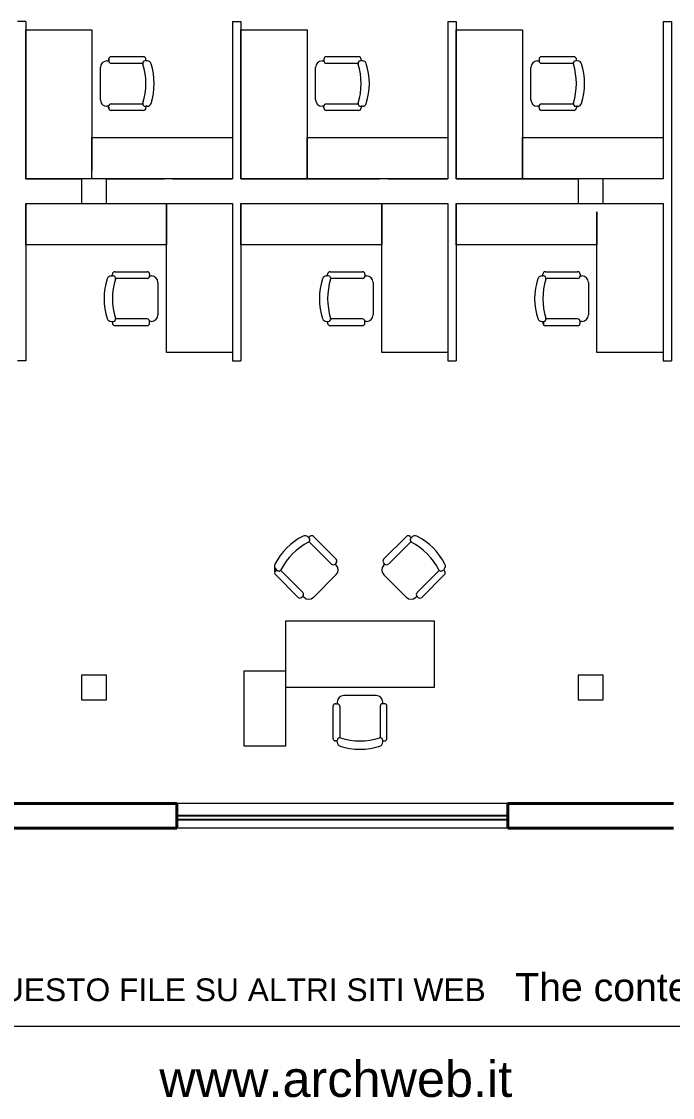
# Model space of a CAD drawing. Header units: millimetres. Extents: x 318.7 to 349.2, y 160.5 to 190.4.
# Drawn here: x 330.07 to 337.94, y 161.48 to 174.48 of the extents above; entities that cross this region are included whole.
import ezdxf

# ---------------------------------------------------------------- set-up
doc = ezdxf.new("R2010")
doc.units = ezdxf.units.MM
for name, color, linetype, lineweight in [('ARREDI attrezzature - furniture', 175, 'Continuous', 9), ('MURATURA sezioni - section wall', 7, 'Continuous', 40), ('PILASTRI struttura - structure', 7, 'Continuous', 13), ('PROIEZIONI finissime - fine lines', 251, 'Continuous', 9), ('www.archweb.it - All rights reserved', 2, 'Continuous', 5)]:
    doc.layers.add(name, color=color, linetype=linetype, lineweight=lineweight)
doc.layers.add('VETRATE sezioni - windows sections', color=171, linetype='Continuous', true_color=0x4d79ff)
doc.styles.get("Standard").update_dxf_attribs({"font": 'arial.ttf'})

msp = doc.modelspace()

# ---------------------------------------------------------------- linework, layer by layer
at = {"layer": 'ARREDI attrezzature - furniture'}
for p, q in [((330.125, 174.483), (330.025, 174.483)), ((330.125, 174.483), (330.025, 174.483)), ((330.125, 174.483), (330.125, 172.583)), ((330.125, 174.483), (330.125, 172.583)), ((332.625, 174.483), (332.625, 172.583)), ((332.625, 174.483), (332.725, 174.483)), ((332.625, 174.483), (332.625, 172.583)), ((332.625, 174.483), (332.725, 174.483)), ((332.725, 174.483), (332.725, 172.583)), ((332.725, 174.483), (332.725, 172.583)), ((335.225, 174.483), (335.225, 172.583)), ((335.225, 174.483), (335.325, 174.483)), ((335.225, 174.483), (335.225, 172.583)), ((335.225, 174.483), (335.325, 174.483)), ((335.325, 174.483), (335.325, 172.583)), ((335.325, 174.483), (335.325, 172.583)), ((337.825, 174.483), (337.825, 172.583)), ((337.825, 174.483), (337.925, 174.483)), ((337.825, 174.483), (337.825, 172.583)), ((337.825, 174.483), (337.925, 174.483)), ((337.925, 174.483), (337.925, 170.383)), ((330.125, 172.583), (330.125, 174.383)), ((330.125, 174.383), (330.925, 174.383)), ((330.125, 172.583), (330.125, 174.383)), ((330.125, 174.383), (330.925, 174.383)), ((330.925, 174.383), (330.925, 172.683)), ((330.925, 174.383), (330.925, 172.683)), ((332.725, 172.583), (332.725, 174.383)), ((332.725, 174.383), (333.525, 174.383)), ((332.725, 172.583), (332.725, 174.383)), ((332.725, 174.383), (333.525, 174.383)), ((333.525, 174.383), (333.525, 172.583)), ((333.525, 174.383), (333.525, 172.583)), ((335.325, 172.583), (335.325, 174.383)), ((335.325, 174.383), (336.125, 174.383)), ((335.325, 172.583), (335.325, 174.383)), ((335.325, 174.383), (336.125, 174.383)), ((336.125, 174.383), (336.125, 172.583)), ((336.125, 174.383), (336.125, 172.583)), ((337.925, 174.383), (337.925, 170.483)), ((331.107, 174.008), (331.127, 174.008)), ((331.107, 174.008), (331.127, 174.008)), ((331.127, 174.028), (331.127, 174.008)), ((331.127, 174.028), (331.127, 174.008)), ((331.129, 174.04), (331.129, 173.997)), ((331.547, 174.058), (331.157, 174.058)), ((331.547, 174.058), (331.157, 174.058)), ((331.577, 174.008), (331.577, 174.028)), ((331.577, 174.008), (331.577, 174.028)), ((331.592, 174.008), (331.577, 174.008)), ((331.592, 174.008), (331.577, 174.008)), ((333.707, 174.008), (333.727, 174.008)), ((333.707, 174.008), (333.727, 174.008)), ((333.727, 174.028), (333.727, 174.008)), ((333.727, 174.028), (333.727, 174.008)), ((334.147, 174.058), (333.757, 174.058)), ((334.147, 174.058), (333.757, 174.058)), ((334.177, 174.008), (334.177, 174.028)), ((334.177, 174.008), (334.177, 174.028)), ((334.192, 174.008), (334.177, 174.008)), ((334.192, 174.008), (334.177, 174.008)), ((336.307, 174.008), (336.327, 174.008)), ((336.307, 174.008), (336.327, 174.008)), ((336.327, 174.028), (336.327, 174.008)), ((336.327, 174.028), (336.327, 174.008)), ((336.747, 174.058), (336.357, 174.058)), ((336.747, 174.058), (336.357, 174.058)), ((336.777, 174.008), (336.777, 174.028)), ((336.777, 174.008), (336.777, 174.028)), ((336.792, 174.008), (336.777, 174.008)), ((336.792, 174.008), (336.777, 174.008)), ((331.027, 173.538), (331.027, 173.928)), ((331.027, 173.538), (331.027, 173.928)), ((331.157, 173.978), (331.539, 173.978)), ((331.157, 173.978), (331.539, 173.978)), ((333.627, 173.538), (333.627, 173.928)), ((333.627, 173.538), (333.627, 173.928)), ((333.757, 173.978), (334.139, 173.978)), ((333.757, 173.978), (334.139, 173.978)), ((336.227, 173.538), (336.227, 173.928)), ((336.227, 173.538), (336.227, 173.928)), ((336.357, 173.978), (336.739, 173.978)), ((336.357, 173.978), (336.739, 173.978)), ((331.157, 173.488), (331.539, 173.488)), ((331.157, 173.488), (331.539, 173.488)), ((333.757, 173.488), (334.139, 173.488)), ((333.757, 173.488), (334.139, 173.488)), ((336.357, 173.488), (336.739, 173.488)), ((336.357, 173.488), (336.739, 173.488)), ((331.127, 173.458), (331.107, 173.458)), ((331.127, 173.458), (331.107, 173.458)), ((331.127, 173.438), (331.127, 173.458)), ((331.127, 173.438), (331.127, 173.458)), ((331.129, 173.447), (331.129, 173.427)), ((331.547, 173.408), (331.157, 173.408)), ((331.547, 173.408), (331.157, 173.408)), ((331.577, 173.458), (331.577, 173.438)), ((331.592, 173.458), (331.577, 173.458)), ((331.577, 173.458), (331.577, 173.438)), ((331.592, 173.458), (331.577, 173.458)), ((333.727, 173.458), (333.707, 173.458)), ((333.727, 173.458), (333.707, 173.458)), ((333.727, 173.438), (333.727, 173.458)), ((333.727, 173.438), (333.727, 173.458)), ((334.147, 173.408), (333.757, 173.408)), ((334.147, 173.408), (333.757, 173.408)), ((334.177, 173.458), (334.177, 173.438)), ((334.192, 173.458), (334.177, 173.458)), ((334.177, 173.458), (334.177, 173.438)), ((334.192, 173.458), (334.177, 173.458)), ((336.327, 173.458), (336.307, 173.458)), ((336.327, 173.458), (336.307, 173.458)), ((336.327, 173.438), (336.327, 173.458)), ((336.327, 173.438), (336.327, 173.458)), ((336.747, 173.408), (336.357, 173.408)), ((336.747, 173.408), (336.357, 173.408)), ((336.777, 173.458), (336.777, 173.438)), ((336.792, 173.458), (336.777, 173.458)), ((336.777, 173.458), (336.777, 173.438)), ((336.792, 173.458), (336.777, 173.458)), ((330.925, 172.683), (330.925, 173.083)), ((330.925, 173.083), (332.625, 173.083)), ((330.925, 172.583), (330.925, 173.083)), ((330.925, 173.083), (332.625, 173.083)), ((332.625, 173.083), (332.625, 172.583)), ((332.625, 173.083), (332.625, 172.583)), ((333.525, 172.583), (333.525, 173.083)), ((333.525, 173.083), (335.225, 173.083)), ((333.525, 172.583), (333.525, 173.083)), ((333.525, 173.083), (335.225, 173.083)), ((335.225, 173.083), (335.225, 172.583)), ((335.225, 173.083), (335.225, 172.583)), ((336.125, 172.583), (336.125, 173.083)), ((336.125, 173.083), (337.825, 173.083)), ((336.125, 172.583), (336.125, 173.083)), ((336.125, 173.083), (337.825, 173.083)), ((337.825, 173.083), (337.825, 172.583)), ((337.825, 173.083), (337.825, 172.583)), ((330.8, 172.583), (330.125, 172.583)), ((330.125, 172.583), (330.8, 172.583)), ((330.8, 172.583), (330.125, 172.583)), ((330.125, 172.583), (330.8, 172.583)), ((332.625, 172.583), (331.1, 172.583)), ((331.1, 172.583), (331.8, 172.583)), ((332.625, 172.583), (331.1, 172.583)), ((331.1, 172.583), (331.8, 172.583)), ((331.9, 172.583), (332.625, 172.583)), ((331.9, 172.583), (332.625, 172.583)), ((333.525, 172.583), (332.725, 172.583)), ((332.725, 172.583), (334.4, 172.583)), ((333.525, 172.583), (332.725, 172.583)), ((332.725, 172.583), (334.4, 172.583)), ((335.225, 172.583), (333.525, 172.583)), ((335.225, 172.583), (333.525, 172.583)), ((334.5, 172.583), (335.225, 172.583)), ((334.5, 172.583), (335.225, 172.583)), ((336.125, 172.583), (335.325, 172.583)), ((335.325, 172.583), (336.8, 172.583)), ((336.125, 172.583), (335.325, 172.583)), ((335.325, 172.583), (336.8, 172.583)), ((336.8, 172.583), (336.125, 172.583)), ((336.8, 172.583), (336.125, 172.583)), ((337.825, 172.583), (337.1, 172.583)), ((337.825, 172.583), (337.1, 172.583)), ((330.125, 171.783), (330.125, 172.283)), ((330.125, 172.283), (330.8, 172.283)), ((330.125, 172.283), (330.125, 170.383)), ((330.125, 172.283), (330.8, 172.283)), ((330.125, 171.783), (330.125, 172.283)), ((330.125, 172.283), (330.8, 172.283)), ((330.125, 172.283), (330.125, 170.383)), ((330.125, 172.283), (330.8, 172.283)), ((331.1, 172.283), (331.8, 172.283)), ((331.1, 172.283), (331.825, 172.283)), ((331.1, 172.283), (331.8, 172.283)), ((331.1, 172.283), (331.825, 172.283)), ((331.825, 170.483), (331.825, 172.283)), ((331.825, 172.283), (332.625, 172.283)), ((331.825, 172.283), (331.825, 171.783)), ((331.825, 170.483), (331.825, 172.283)), ((331.825, 172.283), (332.625, 172.283)), ((331.825, 172.283), (331.825, 171.783)), ((331.9, 172.283), (332.625, 172.283)), ((331.9, 172.283), (332.625, 172.283)), ((332.625, 172.283), (332.625, 170.483)), ((332.625, 172.283), (332.625, 170.383)), ((332.625, 172.283), (332.625, 170.483)), ((332.625, 172.283), (332.625, 170.383)), ((332.725, 171.783), (332.725, 172.283)), ((332.725, 172.283), (334.425, 172.283)), ((332.725, 172.283), (332.725, 170.383)), ((332.725, 172.283), (333.6, 172.283)), ((332.725, 171.783), (332.725, 172.283)), ((332.725, 172.283), (334.425, 172.283)), ((332.725, 172.283), (332.725, 170.383)), ((332.725, 172.283), (333.6, 172.283)), ((334.425, 170.483), (334.425, 172.283)), ((334.425, 172.283), (335.225, 172.283)), ((334.425, 172.283), (334.425, 171.783)), ((334.425, 170.483), (334.425, 172.283)), ((334.425, 172.283), (335.225, 172.283)), ((334.425, 172.283), (334.425, 171.783)), ((334.5, 172.283), (335.225, 172.283)), ((334.5, 172.283), (335.225, 172.283)), ((335.225, 172.283), (335.225, 170.483)), ((335.225, 172.283), (335.225, 170.383)), ((335.225, 172.283), (335.225, 170.483)), ((335.225, 172.283), (335.225, 170.383)), ((335.325, 171.783), (335.325, 172.283)), ((335.325, 172.283), (336.8, 172.283)), ((335.325, 172.283), (335.325, 170.383)), ((335.325, 172.283), (336.2, 172.283)), ((335.325, 171.783), (335.325, 172.283)), ((335.325, 172.283), (336.8, 172.283)), ((335.325, 172.283), (335.325, 170.383)), ((335.325, 172.283), (336.2, 172.283)), ((337.025, 170.483), (337.025, 172.183)), ((337.025, 172.183), (337.025, 171.783)), ((337.025, 170.483), (337.025, 172.183)), ((337.025, 172.183), (337.025, 171.783)), ((337.1, 172.283), (337.825, 172.283)), ((337.1, 172.283), (337.825, 172.283)), ((337.825, 172.283), (337.825, 170.483)), ((337.825, 172.283), (337.825, 170.383)), ((337.825, 172.283), (337.825, 170.483)), ((337.825, 172.283), (337.825, 170.383)), ((331.825, 171.783), (330.125, 171.783)), ((331.825, 171.783), (330.125, 171.783)), ((334.425, 171.783), (332.725, 171.783)), ((334.425, 171.783), (332.725, 171.783)), ((337.025, 171.783), (335.325, 171.783)), ((337.025, 171.783), (335.325, 171.783)), ((331.158, 171.408), (331.172, 171.408)), ((331.158, 171.408), (331.172, 171.408)), ((331.172, 171.408), (331.172, 171.428)), ((331.172, 171.408), (331.172, 171.428)), ((331.202, 171.458), (331.592, 171.458)), ((331.202, 171.458), (331.592, 171.458)), ((331.622, 171.428), (331.622, 171.408)), ((331.622, 171.428), (331.622, 171.408)), ((331.622, 171.408), (331.642, 171.408)), ((331.622, 171.408), (331.642, 171.408)), ((333.758, 171.408), (333.772, 171.408)), ((333.758, 171.408), (333.772, 171.408)), ((333.772, 171.408), (333.772, 171.428)), ((333.772, 171.408), (333.772, 171.428)), ((333.802, 171.458), (334.192, 171.458)), ((333.802, 171.458), (334.192, 171.458)), ((334.222, 171.428), (334.222, 171.408)), ((334.222, 171.428), (334.222, 171.408)), ((334.222, 171.408), (334.242, 171.408)), ((334.222, 171.408), (334.242, 171.408)), ((336.358, 171.408), (336.372, 171.408)), ((336.358, 171.408), (336.372, 171.408)), ((336.372, 171.408), (336.372, 171.428)), ((336.372, 171.408), (336.372, 171.428)), ((336.402, 171.458), (336.792, 171.458)), ((336.402, 171.458), (336.792, 171.458)), ((336.822, 171.428), (336.822, 171.408)), ((336.822, 171.428), (336.822, 171.408)), ((336.822, 171.408), (336.842, 171.408)), ((336.822, 171.408), (336.842, 171.408)), ((331.592, 171.378), (331.21, 171.378)), ((331.592, 171.378), (331.21, 171.378)), ((331.722, 171.328), (331.722, 170.938)), ((331.722, 171.328), (331.722, 170.938)), ((334.192, 171.378), (333.81, 171.378)), ((334.192, 171.378), (333.81, 171.378)), ((334.322, 171.328), (334.322, 170.938)), ((334.322, 171.328), (334.322, 170.938)), ((336.792, 171.378), (336.41, 171.378)), ((336.792, 171.378), (336.41, 171.378)), ((336.922, 171.328), (336.922, 170.938)), ((336.922, 171.328), (336.922, 170.938)), ((331.592, 170.888), (331.21, 170.888)), ((331.592, 170.888), (331.21, 170.888)), ((334.192, 170.888), (333.81, 170.888)), ((334.192, 170.888), (333.81, 170.888)), ((336.792, 170.888), (336.41, 170.888)), ((336.792, 170.888), (336.41, 170.888)), ((331.158, 170.858), (331.172, 170.858)), ((331.158, 170.858), (331.172, 170.858)), ((331.172, 170.858), (331.172, 170.838)), ((331.172, 170.858), (331.172, 170.838)), ((331.202, 170.808), (331.592, 170.808)), ((331.202, 170.808), (331.592, 170.808)), ((331.642, 170.858), (331.622, 170.858)), ((331.622, 170.838), (331.622, 170.858)), ((331.642, 170.858), (331.622, 170.858)), ((331.622, 170.838), (331.622, 170.858)), ((333.758, 170.858), (333.772, 170.858)), ((333.758, 170.858), (333.772, 170.858)), ((333.772, 170.858), (333.772, 170.838)), ((333.772, 170.858), (333.772, 170.838)), ((333.802, 170.808), (334.192, 170.808)), ((333.802, 170.808), (334.192, 170.808)), ((334.242, 170.858), (334.222, 170.858)), ((334.222, 170.838), (334.222, 170.858)), ((334.242, 170.858), (334.222, 170.858)), ((334.222, 170.838), (334.222, 170.858)), ((336.358, 170.858), (336.372, 170.858)), ((336.358, 170.858), (336.372, 170.858)), ((336.372, 170.858), (336.372, 170.838)), ((336.372, 170.858), (336.372, 170.838)), ((336.379, 170.857), (336.379, 170.818)), ((336.402, 170.808), (336.792, 170.808)), ((336.402, 170.808), (336.792, 170.808)), ((336.842, 170.858), (336.822, 170.858)), ((336.822, 170.838), (336.822, 170.858)), ((336.842, 170.858), (336.822, 170.858)), ((336.822, 170.838), (336.822, 170.858)), ((330.125, 170.383), (330.025, 170.383)), ((330.125, 170.383), (330.025, 170.383)), ((332.625, 170.483), (331.825, 170.483)), ((332.625, 170.483), (331.825, 170.483)), ((332.625, 170.383), (332.725, 170.383)), ((332.625, 170.383), (332.725, 170.383)), ((335.225, 170.483), (334.425, 170.483)), ((335.225, 170.483), (334.425, 170.483)), ((335.225, 170.383), (335.325, 170.383)), ((335.225, 170.383), (335.325, 170.383)), ((337.825, 170.483), (337.025, 170.483)), ((337.825, 170.483), (337.025, 170.483)), ((337.825, 170.383), (337.925, 170.383)), ((337.825, 170.383), (337.925, 170.383)), ((333.534, 168.255), (333.544, 168.244)), ((333.534, 168.255), (333.544, 168.244)), ((333.544, 168.244), (333.558, 168.259)), ((333.544, 168.244), (333.558, 168.259)), ((333.82, 167.926), (333.549, 168.196)), ((333.82, 167.926), (333.549, 168.196)), ((333.6, 168.259), (333.876, 167.983)), ((333.6, 168.259), (333.876, 167.983)), ((334.725, 168.259), (334.449, 167.983)), ((334.725, 168.259), (334.449, 167.983)), ((334.506, 167.926), (334.776, 168.196)), ((334.506, 167.926), (334.776, 168.196)), ((334.781, 168.244), (334.767, 168.259)), ((334.781, 168.244), (334.767, 168.259)), ((334.792, 168.255), (334.781, 168.244)), ((334.792, 168.255), (334.781, 168.244)), ((333.876, 167.94), (333.862, 167.926)), ((333.876, 167.94), (333.862, 167.926)), ((333.876, 167.912), (333.862, 167.926)), ((333.876, 167.912), (333.862, 167.926)), ((334.449, 167.94), (334.463, 167.926)), ((334.449, 167.94), (334.463, 167.926)), ((334.463, 167.926), (334.449, 167.912)), ((334.463, 167.926), (334.449, 167.912)), ((333.129, 167.881), (333.129, 167.83)), ((333.155, 167.855), (333.141, 167.841)), ((333.155, 167.855), (333.141, 167.841)), ((333.141, 167.799), (333.417, 167.523)), ((333.141, 167.799), (333.417, 167.523)), ((333.145, 167.866), (333.155, 167.855)), ((333.145, 167.866), (333.155, 167.855)), ((333.473, 167.58), (333.203, 167.85)), ((333.473, 167.58), (333.203, 167.85)), ((333.6, 167.523), (333.876, 167.799)), ((333.6, 167.523), (333.876, 167.799)), ((334.449, 167.799), (334.725, 167.523)), ((334.449, 167.799), (334.725, 167.523)), ((334.852, 167.58), (335.122, 167.85)), ((334.852, 167.58), (335.122, 167.85)), ((335.184, 167.799), (334.909, 167.523)), ((335.184, 167.799), (334.909, 167.523)), ((335.181, 167.866), (335.17, 167.855)), ((335.181, 167.866), (335.17, 167.855)), ((335.17, 167.855), (335.184, 167.841)), ((335.17, 167.855), (335.184, 167.841)), ((333.459, 167.523), (333.473, 167.537)), ((333.459, 167.523), (333.473, 167.537)), ((333.473, 167.537), (333.487, 167.523)), ((333.473, 167.537), (333.487, 167.523)), ((334.838, 167.523), (334.852, 167.537)), ((334.838, 167.523), (334.852, 167.537)), ((334.866, 167.523), (334.852, 167.537)), ((334.866, 167.523), (334.852, 167.537)), ((335.063, 167.237), (333.263, 167.237)), ((333.263, 167.237), (333.263, 166.437)), ((335.063, 167.237), (333.263, 167.237)), ((333.263, 167.237), (333.263, 166.437)), ((335.063, 166.437), (335.063, 167.237)), ((335.063, 166.437), (335.063, 167.237)), ((332.763, 165.725), (332.763, 166.637)), ((332.763, 166.637), (333.263, 166.637)), ((332.763, 165.725), (332.763, 166.637)), ((332.763, 166.637), (333.263, 166.637)), ((333.263, 166.637), (333.263, 165.725)), ((333.263, 166.637), (333.263, 165.725)), ((333.263, 166.437), (335.063, 166.437)), ((333.263, 166.437), (335.063, 166.437)), ((334.358, 166.337), (333.968, 166.337)), ((334.358, 166.337), (333.968, 166.337)), ((333.838, 165.817), (333.838, 166.207)), ((333.838, 165.817), (333.838, 166.207)), ((333.868, 166.237), (333.888, 166.237)), ((333.868, 166.237), (333.888, 166.237)), ((333.888, 166.257), (333.888, 166.237)), ((333.888, 166.257), (333.888, 166.237)), ((333.918, 166.207), (333.918, 165.825)), ((333.918, 166.207), (333.918, 165.825)), ((334.408, 166.207), (334.408, 165.825)), ((334.408, 166.207), (334.408, 165.825)), ((334.438, 166.237), (334.438, 166.257)), ((334.438, 166.237), (334.438, 166.257)), ((334.458, 166.237), (334.438, 166.237)), ((334.458, 166.237), (334.438, 166.237)), ((334.488, 165.817), (334.488, 166.207)), ((334.488, 165.817), (334.488, 166.207)), ((333.263, 165.725), (332.763, 165.725)), ((333.263, 165.725), (332.763, 165.725)), ((333.888, 165.787), (333.868, 165.787)), ((333.888, 165.787), (333.868, 165.787)), ((333.888, 165.772), (333.888, 165.787)), ((333.888, 165.772), (333.888, 165.787)), ((334.438, 165.787), (334.458, 165.787)), ((334.438, 165.772), (334.438, 165.787)), ((334.438, 165.787), (334.458, 165.787)), ((334.438, 165.772), (334.438, 165.787))]:
    msp.add_line(p, q, dxfattribs=at)
for centre, radius, start, end in [((331.107, 173.928), 0.08, 90, 180), ((331.107, 173.928), 0.08, 90, 180), ((331.157, 174.028), 0.03, 90, 180), ((331.157, 174.028), 0.03, 90, 180), ((331.157, 174.008), 0.03, 180, 270), ((331.157, 174.008), 0.03, 180, 270), ((331.569, 173.978), 0.03, 90, 197.578), ((331.569, 173.978), 0.03, 90, 197.578), ((331.547, 174.028), 0.03, 0, 90), ((331.547, 174.028), 0.03, 0, 90), ((331.592, 173.958), 0.05, 17.9202, 90), ((331.592, 173.958), 0.05, 17.9202, 90), ((333.707, 173.928), 0.08, 90, 180), ((333.707, 173.928), 0.08, 90, 180), ((333.757, 174.028), 0.03, 90, 180), ((333.757, 174.028), 0.03, 90, 180), ((333.757, 174.008), 0.03, 180, 270), ((333.757, 174.008), 0.03, 180, 270), ((334.169, 173.978), 0.03, 90, 197.578), ((334.169, 173.978), 0.03, 90, 197.578), ((334.147, 174.028), 0.03, 0, 90), ((334.147, 174.028), 0.03, 0, 90), ((334.192, 173.958), 0.05, 17.9202, 90), ((334.192, 173.958), 0.05, 17.9202, 90), ((336.307, 173.928), 0.08, 90, 180), ((336.307, 173.928), 0.08, 90, 180), ((336.357, 174.028), 0.03, 90, 180), ((336.357, 174.028), 0.03, 90, 180), ((336.357, 174.008), 0.03, 180, 270), ((336.357, 174.008), 0.03, 180, 270), ((336.769, 173.978), 0.03, 90, 197.578), ((336.769, 173.978), 0.03, 90, 197.578), ((336.747, 174.028), 0.03, 0, 90), ((336.747, 174.028), 0.03, 0, 90), ((336.792, 173.958), 0.05, 17.9202, 90), ((336.792, 173.958), 0.05, 17.9202, 90), ((330.796, 173.733), 0.781, 342.422, 17.578), ((330.796, 173.733), 0.781, 342.422, 17.578), ((330.896, 173.733), 0.781, 342.0798, 17.9202), ((330.896, 173.733), 0.781, 342.0798, 17.9202), ((333.396, 173.733), 0.781, 342.422, 17.578), ((333.396, 173.733), 0.781, 342.422, 17.578), ((333.496, 173.733), 0.781, 342.0798, 17.9202), ((333.496, 173.733), 0.781, 342.0798, 17.9202), ((335.996, 173.733), 0.781, 342.422, 17.578), ((335.996, 173.733), 0.781, 342.422, 17.578), ((336.096, 173.733), 0.781, 342.0798, 17.9202), ((336.096, 173.733), 0.781, 342.0798, 17.9202), ((331.107, 173.538), 0.08, 180, 270), ((331.107, 173.538), 0.08, 180, 270), ((331.157, 173.458), 0.03, 90, 180), ((331.157, 173.458), 0.03, 90, 180), ((331.569, 173.488), 0.03, 162.422, 270), ((331.569, 173.488), 0.03, 162.422, 270), ((331.592, 173.508), 0.05, 270, 342.0798), ((331.592, 173.508), 0.05, 270, 342.0798), ((333.707, 173.538), 0.08, 180, 270), ((333.707, 173.538), 0.08, 180, 270), ((333.757, 173.458), 0.03, 90, 180), ((333.757, 173.458), 0.03, 90, 180), ((334.169, 173.488), 0.03, 162.422, 270), ((334.169, 173.488), 0.03, 162.422, 270), ((334.192, 173.508), 0.05, 270, 342.0798), ((334.192, 173.508), 0.05, 270, 342.0798), ((336.307, 173.538), 0.08, 180, 270), ((336.307, 173.538), 0.08, 180, 270), ((336.357, 173.458), 0.03, 90, 180), ((336.357, 173.458), 0.03, 90, 180), ((336.769, 173.488), 0.03, 162.422, 270), ((336.769, 173.488), 0.03, 162.422, 270), ((336.792, 173.508), 0.05, 270, 342.0798), ((336.792, 173.508), 0.05, 270, 342.0798), ((331.157, 173.438), 0.03, 180, 270), ((331.157, 173.438), 0.03, 180, 270), ((331.547, 173.438), 0.03, 270, 0), ((331.547, 173.438), 0.03, 270, 0), ((333.757, 173.438), 0.03, 180, 270), ((333.757, 173.438), 0.03, 180, 270), ((334.147, 173.438), 0.03, 270, 0), ((334.147, 173.438), 0.03, 270, 0), ((336.357, 173.438), 0.03, 180, 270), ((336.357, 173.438), 0.03, 180, 270), ((336.747, 173.438), 0.03, 270, 0), ((336.747, 173.438), 0.03, 270, 0), ((331.158, 171.358), 0.05, 90, 162.0798), ((331.158, 171.358), 0.05, 90, 162.0798), ((331.202, 171.428), 0.03, 90, 180), ((331.202, 171.428), 0.03, 90, 180), ((331.18, 171.378), 0.03, 342.422, 90), ((331.18, 171.378), 0.03, 342.422, 90), ((331.592, 171.428), 0.03, 0, 90), ((331.592, 171.428), 0.03, 0, 90), ((331.592, 171.408), 0.03, 270, 0), ((331.592, 171.408), 0.03, 270, 0), ((331.642, 171.328), 0.08, 0, 90), ((331.642, 171.328), 0.08, 0, 90), ((333.758, 171.358), 0.05, 90, 162.0798), ((333.758, 171.358), 0.05, 90, 162.0798), ((333.802, 171.428), 0.03, 90, 180), ((333.802, 171.428), 0.03, 90, 180), ((333.78, 171.378), 0.03, 342.422, 90), ((333.78, 171.378), 0.03, 342.422, 90), ((334.192, 171.428), 0.03, 0, 90), ((334.192, 171.428), 0.03, 0, 90), ((334.192, 171.408), 0.03, 270, 0), ((334.192, 171.408), 0.03, 270, 0), ((334.242, 171.328), 0.08, 0, 90), ((334.242, 171.328), 0.08, 0, 90), ((336.358, 171.358), 0.05, 90, 162.0798), ((336.358, 171.358), 0.05, 90, 162.0798), ((336.402, 171.428), 0.03, 90, 180), ((336.402, 171.428), 0.03, 90, 180), ((336.38, 171.378), 0.03, 342.422, 90), ((336.38, 171.378), 0.03, 342.422, 90), ((336.792, 171.428), 0.03, 0, 90), ((336.792, 171.428), 0.03, 0, 90), ((336.792, 171.408), 0.03, 270, 0), ((336.792, 171.408), 0.03, 270, 0), ((336.842, 171.328), 0.08, 0, 90), ((336.842, 171.328), 0.08, 0, 90), ((331.853, 171.133), 0.781, 162.0798, 197.9202), ((331.853, 171.133), 0.781, 162.0798, 197.9202), ((331.953, 171.133), 0.781, 162.422, 197.578), ((331.953, 171.133), 0.781, 162.422, 197.578), ((334.453, 171.133), 0.781, 162.0798, 197.9202), ((334.453, 171.133), 0.781, 162.0798, 197.9202), ((334.553, 171.133), 0.781, 162.422, 197.578), ((334.553, 171.133), 0.781, 162.422, 197.578), ((337.053, 171.133), 0.781, 162.0798, 197.9202), ((337.053, 171.133), 0.781, 162.0798, 197.9202), ((337.153, 171.133), 0.781, 162.422, 197.578), ((337.153, 171.133), 0.781, 162.422, 197.578), ((331.158, 170.908), 0.05, 197.9202, 270), ((331.158, 170.908), 0.05, 197.9202, 270), ((331.18, 170.888), 0.03, 270, 17.578), ((331.18, 170.888), 0.03, 270, 17.578), ((331.592, 170.858), 0.03, 0, 90), ((331.592, 170.858), 0.03, 0, 90), ((331.642, 170.938), 0.08, 270, 0), ((331.642, 170.938), 0.08, 270, 0), ((333.758, 170.908), 0.05, 197.9202, 270), ((333.758, 170.908), 0.05, 197.9202, 270), ((333.78, 170.888), 0.03, 270, 17.578), ((333.78, 170.888), 0.03, 270, 17.578), ((334.192, 170.858), 0.03, 0, 90), ((334.192, 170.858), 0.03, 0, 90), ((334.242, 170.938), 0.08, 270, 0), ((334.242, 170.938), 0.08, 270, 0), ((336.358, 170.908), 0.05, 197.9202, 270), ((336.358, 170.908), 0.05, 197.9202, 270), ((336.38, 170.888), 0.03, 270, 17.578), ((336.38, 170.888), 0.03, 270, 17.578), ((336.792, 170.858), 0.03, 0, 90), ((336.792, 170.858), 0.03, 0, 90), ((336.842, 170.938), 0.08, 270, 0), ((336.842, 170.938), 0.08, 270, 0), ((331.202, 170.838), 0.03, 180, 270), ((331.202, 170.838), 0.03, 180, 270), ((331.592, 170.838), 0.03, 270, 0), ((331.592, 170.838), 0.03, 270, 0), ((333.802, 170.838), 0.03, 180, 270), ((333.802, 170.838), 0.03, 180, 270), ((334.192, 170.838), 0.03, 270, 0), ((334.192, 170.838), 0.03, 270, 0), ((336.402, 170.838), 0.03, 180, 270), ((336.402, 170.838), 0.03, 180, 270), ((336.792, 170.838), 0.03, 270, 0), ((336.792, 170.838), 0.03, 270, 0), ((333.831, 167.568), 0.781, 117.0798, 152.9202), ((333.831, 167.568), 0.781, 117.0798, 152.9202), ((333.902, 167.497), 0.781, 117.422, 152.578), ((333.902, 167.497), 0.781, 117.422, 152.578), ((333.498, 168.219), 0.05, 45, 117.0798), ((333.498, 168.219), 0.05, 45, 117.0798), ((333.528, 168.218), 0.03, 297.422, 45), ((333.528, 168.218), 0.03, 297.422, 45), ((333.579, 168.237), 0.03, 45, 135), ((333.579, 168.237), 0.03, 45, 135), ((334.746, 168.237), 0.03, 45, 135), ((334.746, 168.237), 0.03, 45, 135), ((334.797, 168.218), 0.03, 135, 242.578), ((334.797, 168.218), 0.03, 135, 242.578), ((334.423, 167.497), 0.781, 27.422, 62.578), ((334.423, 167.497), 0.781, 27.422, 62.578), ((334.827, 168.219), 0.05, 62.9202, 135), ((334.827, 168.219), 0.05, 62.9202, 135), ((334.494, 167.568), 0.781, 27.0798, 62.9202), ((334.494, 167.568), 0.781, 27.0798, 62.9202), ((333.18, 167.901), 0.05, 152.9202, 225), ((333.18, 167.901), 0.05, 152.9202, 225), ((333.841, 167.947), 0.03, 225, 315), ((333.841, 167.947), 0.03, 225, 315), ((333.855, 167.962), 0.03, 315, 45), ((333.855, 167.962), 0.03, 315, 45), ((333.82, 167.855), 0.08, 315, 45), ((333.82, 167.855), 0.08, 315, 45), ((334.506, 167.855), 0.08, 135, 225), ((334.506, 167.855), 0.08, 135, 225), ((334.47, 167.962), 0.03, 135, 225), ((334.47, 167.962), 0.03, 135, 225), ((334.484, 167.947), 0.03, 225, 315), ((334.484, 167.947), 0.03, 225, 315), ((335.145, 167.901), 0.05, 315, 27.0798), ((335.145, 167.901), 0.05, 315, 27.0798), ((333.162, 167.82), 0.03, 135, 225), ((333.162, 167.82), 0.03, 135, 225), ((333.182, 167.871), 0.03, 225, 332.578), ((333.182, 167.871), 0.03, 225, 332.578), ((335.143, 167.871), 0.03, 207.422, 315), ((335.143, 167.871), 0.03, 207.422, 315), ((335.163, 167.82), 0.03, 315, 45), ((335.163, 167.82), 0.03, 315, 45), ((333.438, 167.544), 0.03, 225, 315), ((333.438, 167.544), 0.03, 225, 315), ((333.452, 167.558), 0.03, 315, 45), ((333.452, 167.558), 0.03, 315, 45), ((333.544, 167.58), 0.08, 225, 315), ((333.544, 167.58), 0.08, 225, 315), ((334.781, 167.58), 0.08, 225, 315), ((334.781, 167.58), 0.08, 225, 315), ((334.873, 167.558), 0.03, 135, 225), ((334.873, 167.558), 0.03, 135, 225), ((334.887, 167.544), 0.03, 225, 315), ((334.887, 167.544), 0.03, 225, 315), ((333.968, 166.257), 0.08, 90, 180), ((333.968, 166.257), 0.08, 90, 180), ((334.358, 166.257), 0.08, 0, 90), ((334.358, 166.257), 0.08, 0, 90), ((333.868, 166.207), 0.03, 90, 180), ((333.868, 166.207), 0.03, 90, 180), ((333.888, 166.207), 0.03, 0, 90), ((333.888, 166.207), 0.03, 0, 90), ((334.438, 166.207), 0.03, 90, 180), ((334.438, 166.207), 0.03, 90, 180), ((334.458, 166.207), 0.03, 0, 90), ((334.458, 166.207), 0.03, 0, 90), ((333.868, 165.817), 0.03, 180, 270), ((333.868, 165.817), 0.03, 180, 270), ((333.918, 165.795), 0.03, 72.422, 180), ((333.918, 165.795), 0.03, 72.422, 180), ((334.163, 166.568), 0.781, 252.422, 287.578), ((334.163, 166.568), 0.781, 252.422, 287.578), ((334.408, 165.795), 0.03, 0, 107.578), ((334.408, 165.795), 0.03, 0, 107.578), ((334.458, 165.817), 0.03, 270, 0), ((334.458, 165.817), 0.03, 270, 0), ((333.938, 165.772), 0.05, 180, 252.0798), ((333.938, 165.772), 0.05, 180, 252.0798), ((334.163, 166.468), 0.781, 252.0798, 287.9202), ((334.163, 166.468), 0.781, 252.0798, 287.9202), ((334.388, 165.772), 0.05, 287.9202, 0), ((334.388, 165.772), 0.05, 287.9202, 0)]:
    msp.add_arc(centre, radius, start, end, dxfattribs=at)
at = {"layer": 'MURATURA sezioni - section wall'}
for p, q in [((331.95, 165.033), (329.95, 165.033)), ((331.95, 165.033), (331.95, 164.733)), ((335.95, 165.033), (335.95, 164.733)), ((337.95, 165.033), (335.95, 165.033)), ((331.95, 164.733), (329.95, 164.733)), ((337.95, 164.733), (335.95, 164.733))]:
    msp.add_line(p, q, dxfattribs=at)
at = {"layer": 'PILASTRI struttura - structure'}
for points in [[(330.8, 172.583), (330.8, 172.283), (331.1, 172.283), (331.1, 172.583)], [(330.8, 172.583), (330.8, 172.283), (331.1, 172.283), (331.1, 172.583)], [(336.8, 172.583), (336.8, 172.283), (337.1, 172.283), (337.1, 172.583)], [(336.8, 172.583), (336.8, 172.283), (337.1, 172.283), (337.1, 172.583)], [(330.8, 166.583), (330.8, 166.283), (331.1, 166.283), (331.1, 166.583)], [(330.8, 166.583), (330.8, 166.283), (331.1, 166.283), (331.1, 166.583)], [(330.8, 166.583), (330.8, 166.283), (331.1, 166.283), (331.1, 166.583)], [(336.8, 166.583), (336.8, 166.283), (337.1, 166.283), (337.1, 166.583)], [(336.8, 166.583), (336.8, 166.283), (337.1, 166.283), (337.1, 166.583)]]:
    msp.add_lwpolyline(points, close=True, dxfattribs=at)
at = {"layer": 'PROIEZIONI finissime - fine lines'}
for p, q in [((335.95, 165.033), (331.95, 165.033)), ((335.95, 164.733), (331.95, 164.733))]:
    msp.add_line(p, q, dxfattribs=at)
at = {"layer": 'VETRATE sezioni - windows sections'}
for p, q in [((335.95, 164.883), (331.95, 164.883)), ((335.95, 164.833), (331.95, 164.833))]:
    msp.add_line(p, q, dxfattribs=at)
at = {"layer": 'www.archweb.it - All rights reserved', "color": 253}
msp.add_line((318.83, 162.341), (349.154, 162.341), dxfattribs=at)

# ---------------------------------------------------------------- texts
at = {"layer": 'www.archweb.it - All rights reserved', "color": 1}
msp.add_text('The contents of this file cannot be published on other websites', height=0.33905, dxfattribs=at).set_placement((336.038, 162.643))
at = {"layer": 'www.archweb.it - All rights reserved', "color": 7}
msp.add_text("E' SEVERAMENTE VIETATO PUBBLICARE I CONTENUTI DI QUESTO FILE SU ALTRI SITI WEB", height=0.27436, dxfattribs=at).set_placement((318.765, 162.643))
at = {"layer": 'www.archweb.it - All rights reserved'}
msp.add_text('www.archweb.it', height=0.43584, dxfattribs=at).set_placement((331.739, 161.485))

doc.saveas('drawing.dxf')
